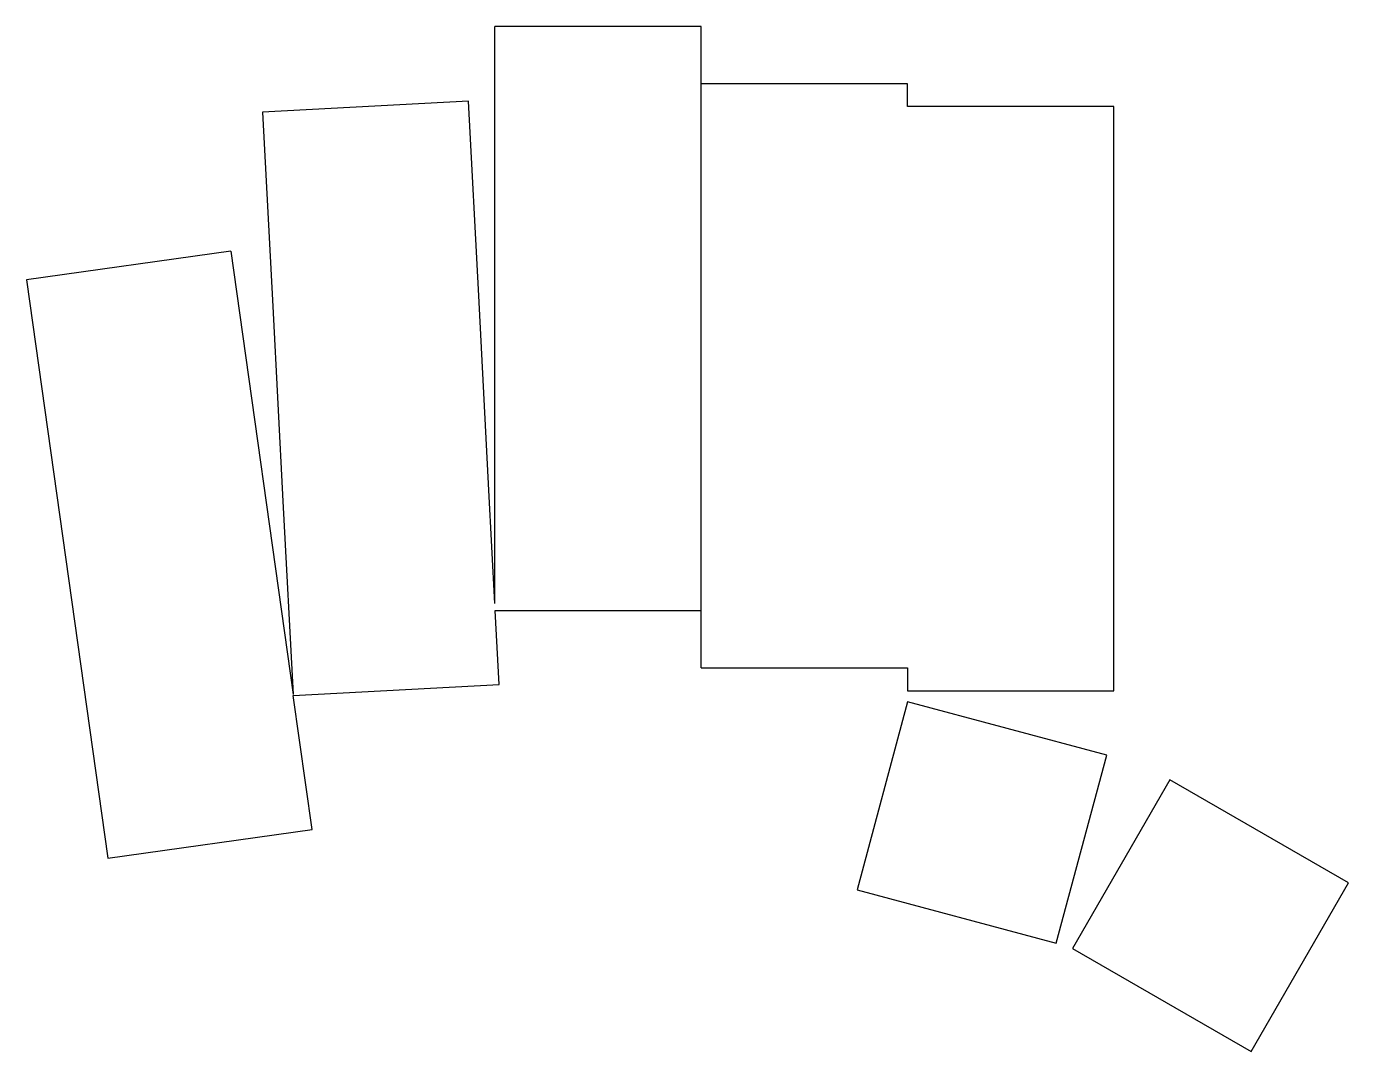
# Model space of a CAD drawing. Header units: millimetres. Extents: x 45 to 161, y -187 to -97.
import ezdxf

# ---------------------------------------------------------------- set-up
doc = ezdxf.new("R2010")
doc.units = ezdxf.units.MM

msp = doc.modelspace()

# ---------------------------------------------------------------- linework, layer by layer
for p, q in [((86.05, -147.43), (86.05, -97.05)), ((104.05, -97.05), (86.05, -97.05)), ((104.05, -148.05), (104.05, -97.05)), ((104.05, -153.05), (104.05, -102.05)), ((122.05, -102.05), (104.05, -102.05)), ((122.05, -104.05), (122.05, -102.05)), ((83.75, -103.59), (65.78, -104.53)), ((84.64, -120.57), (83.75, -103.59)), ((65.78, -104.53), (66.66, -121.51)), ((140.05, -104.05), (122.05, -104.05)), ((140.05, -155.05), (140.05, -104.05)), ((63, -116.66), (45.17, -119.17)), ((63, -116.66), (68.44, -155.39)), ((45.17, -119.17), (52.27, -169.67)), ((85.53, -137.55), (84.64, -120.57)), ((66.66, -121.51), (67.55, -138.49)), ((86.05, -147.43), (85.53, -137.55)), ((67.55, -138.49), (68.44, -155.39)), ((86.42, -154.52), (86.08, -148.05)), ((86.08, -148.05), (104.05, -148.05)), ((104.05, -153.05), (122.05, -153.05)), ((122.05, -153.05), (122.05, -155.05)), ((68.45, -155.46), (86.42, -154.52)), ((70.1, -167.16), (68.45, -155.46)), ((122.05, -155.05), (140.05, -155.05)), ((122.05, -156.01), (117.65, -172.43)), ((139.44, -160.67), (122.05, -156.01)), ((135.04, -177.09), (139.44, -160.67)), ((144.95, -162.84), (136.45, -177.56)), ((160.54, -171.84), (144.95, -162.84)), ((52.27, -169.67), (70.1, -167.16)), ((152.04, -186.56), (160.54, -171.84)), ((117.65, -172.43), (135.04, -177.09)), ((136.45, -177.56), (152.04, -186.56))]:
    msp.add_line(p, q)

doc.saveas('drawing.dxf')
